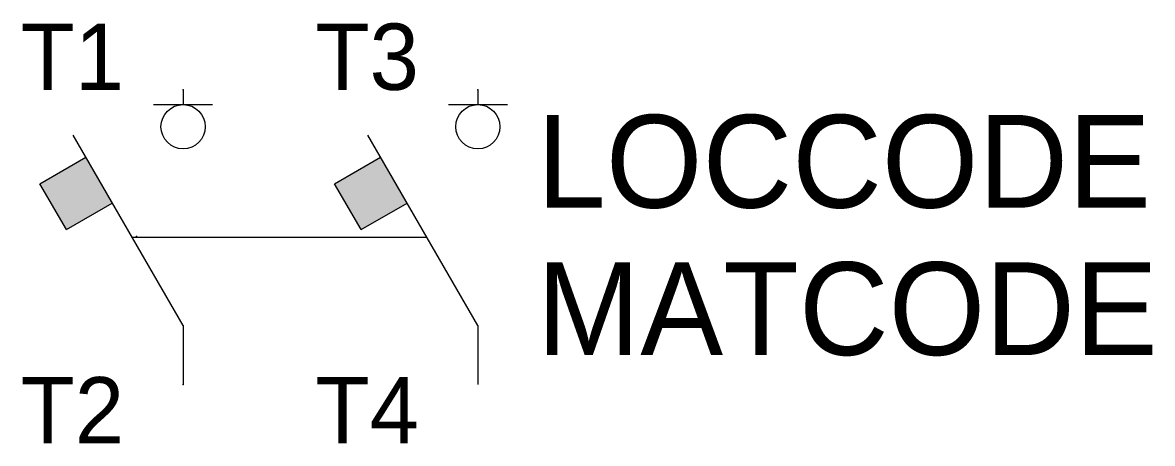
# Model space of a CAD drawing. Extents: x -5.4 to 32.9, y -7 to 7.3.
import ezdxf
from ezdxf.enums import TextEntityAlignment as Align

# ---------------------------------------------------------------- set-up
doc = ezdxf.new("R2010")
doc.units = 0
doc.linetypes.add('DASHED', pattern=[0])
doc.layers.get('0').update_dxf_attribs({"linetype": 'CONTINUOUS'})
for name, color, linetype in [('A', 7, 'CONTINUOUS'), ('C', 6, 'CONTINUOUS'), ('T2', 1, 'CONTINUOUS')]:
    doc.layers.add(name, color=color, linetype=linetype)

msp = doc.modelspace()

# ---------------------------------------------------------------- linework, layer by layer
at = {"color": 0}
for p, q in [((0, 5), (0, 4.5)), ((10, 5), (10, 4.5)), ((-1, 4.5), (1, 4.5)), ((9, 4.5), (11, 4.5)), ((0, -3), (-3.732, 3.464)), ((10, -3), (6.268, 3.464)), ((-4.859, 1.816), (-3.3, 2.716)), ((5.141, 1.816), (6.7, 2.716)), ((-3.959, 0.257), (-4.859, 1.816)), ((6.041, 0.257), (5.141, 1.816)), ((-3.959, 0.257), (-2.4, 1.157)), ((6.041, 0.257), (7.6, 1.157)), ((0, -3), (0, -5)), ((10, -3), (10, -5))]:
    msp.add_line(p, q, dxfattribs=at)
at = {"color": 0, "linetype": 'DASHED'}
msp.add_line((-1.724, 0), (8.276, 0), dxfattribs=at)
at = {"color": 0}
for centre in [(0, 3.75), (10, 3.75)]:
    msp.add_circle(centre, 0.75, dxfattribs=at)
for points in [[(-3.3, 2.716), (-4.859, 1.816), (-2.4, 1.157), (-3.959, 0.257)], [(6.7, 2.716), (5.141, 1.816), (7.6, 1.157), (6.041, 0.257)]]:
    msp.add_solid(points, dxfattribs=at)
at = {"layer": 'A', "color": 0, "linetype": 'DASHED'}
msp.add_point((-1.579, 0.025), dxfattribs=at)
at = {"layer": 'C', "color": 0, "linetype": 'DASHED'}
for p in [(0, 5), (0, -5)]:
    msp.add_point(p, dxfattribs=at)
at = {"layer": 'C', "color": 0}
msp.add_point((10, 5), dxfattribs=at)

# ---------------------------------------------------------------- texts
at = {"color": 0, "linetype": 'CONTINUOUS'}
for tag, p in [('LOCCODE', (12, 1)), ('MATCODE', (12, -4))]:
    msp.add_attdef(tag, p, '', height=3.15, dxfattribs=at)
at = {"layer": 'T2', "color": 0, "linetype": 'CONTINUOUS'}
for tag, p in [('T3', (8, 5)), ('T1', (-2, 5)), ('T2', (-2, -7)), ('T4', (8, -7))]:
    msp.add_attdef(tag, text='', height=2.25, dxfattribs=at).set_placement(p, align=Align.RIGHT)

doc.saveas('drawing.dxf')
